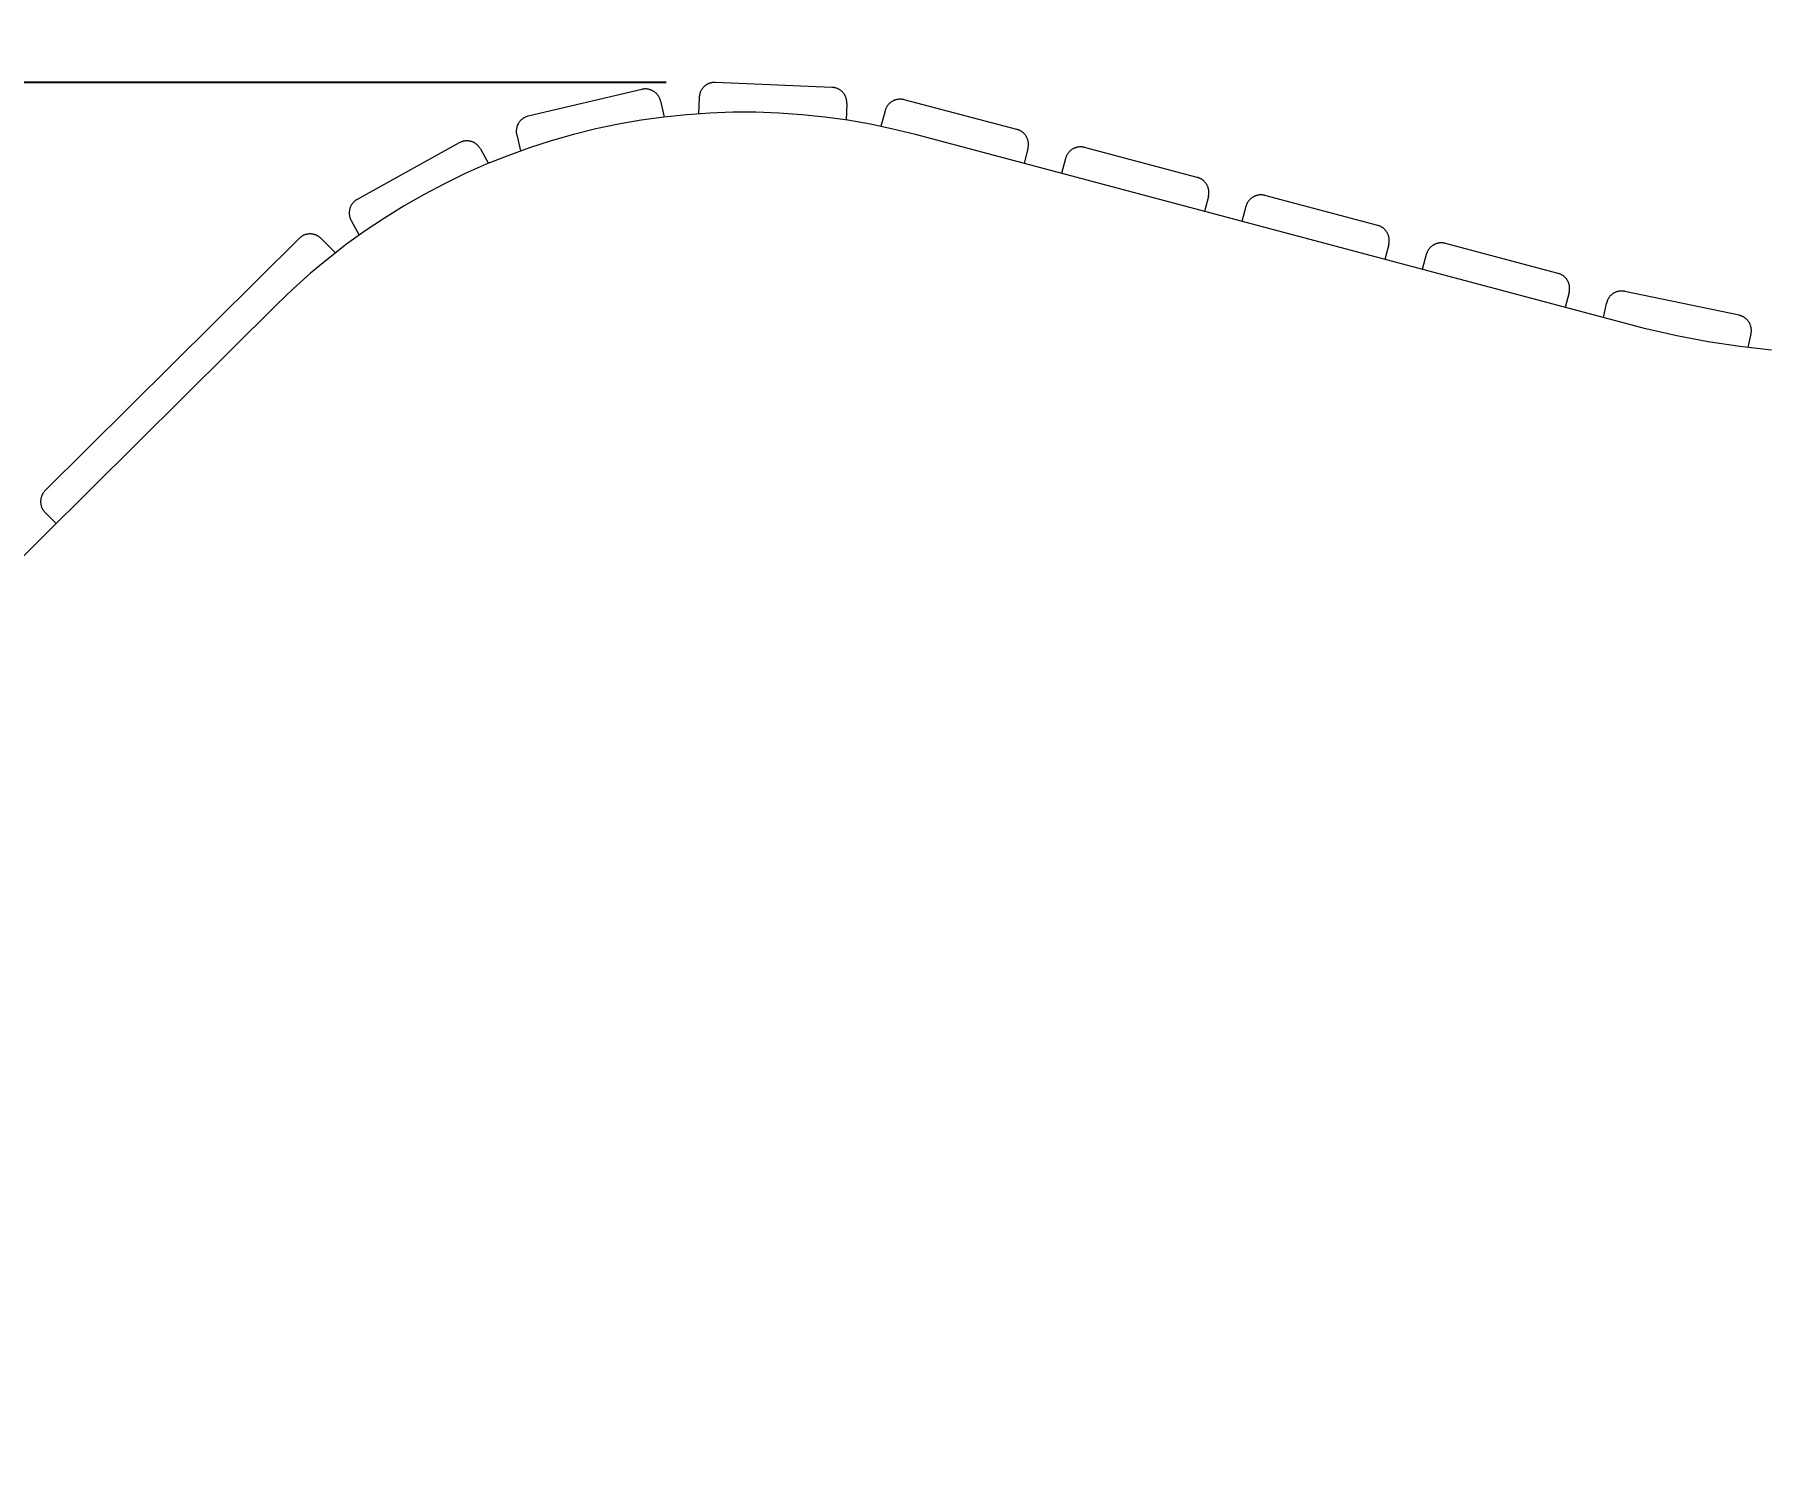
# Model space of a CAD drawing. Header units: inches. Extents: x 3 to 193, y 3 to 134.
# Drawn here: x 76.49 to 93.97, y 92.68 to 107.12 of the extents above; entities that cross this region are included whole.
import ezdxf

# ---------------------------------------------------------------- set-up
doc = ezdxf.new("R2010")
doc.units = ezdxf.units.IN
doc.header["$PDSIZE"] = -1
doc.layers.add('ZANO_R', color=7, linetype='Continuous', lineweight=0)
doc.layers.add('ZANO_W', color=1, linetype='Continuous', lineweight=0)
doc.styles.get("Standard").update_dxf_attribs({"font": 'ARIALUNI.TTF'})
doc.dimstyles.new('amerykanie', dxfattribs={"dimtxt": 50, "dimasz": 50, "dimexe": 0.5, "dimexo": 0.5, "dimgap": 1, "dimtad": 1, "dimdec": 0, "dimzin": 0, "dimlunit": 5, "dimtxsty": 'Standard', "dimcen": 0.09, "dimclrd": 1, "dimclre": 1, "dimclrt": 1, "dimazin": 0, "dimtfac": 1, "dimtdec": 0, "dimtmove": 0, "dimatfit": 3, "dimfxl": 1, "dimtzin": 0, "dimarcsym": 1})

# ---------------------------------------------------------------- blocks, each defined once
blk = doc.blocks.new('*D365')
at = {"layer": 'Defpoints', "color": 0}
for p in [(83.384, 106.634), (65.554, 88.319), (83.384, 88.319)]:
    blk.add_point(p, dxfattribs=at)
at = {"layer": 'ZANO_R', "color": 1, "lineweight": -2}
for p, q in [((82.884, 106.634), (65.054, 106.634)), ((65.554, 105.634), (65.554, 89.319)), ((82.884, 88.319), (65.054, 88.319))]:
    blk.add_line(p, q, dxfattribs=at)
at = {"layer": 'ZANO_R', "color": 1}
for points in [[(65.721, 105.634), (65.387, 105.634), (65.554, 106.634)], [(65.387, 89.319), (65.721, 89.319), (65.554, 88.319)]]:
    blk.add_solid(points, dxfattribs=at)
at = {"layer": 'ZANO_R', "color": 1, "insert": (64.535, 97.476), "char_height": 1, "attachment_point": 5, "rotation": 90}
blk.add_mtext('18 5/16', dxfattribs=at)
blk = doc.blocks.new('*D375')
at = {"layer": 'Defpoints', "color": 0}
for p in [(127.296, 128.1), (115.952, 94.518), (96.273, 88.645), (60.315, 88.319), (113.926, 88.319)]:
    blk.add_point(p, dxfattribs=at)
at = {"layer": 'ZANO_W', "color": 1, "lineweight": -2}
blk.add_line((114.426, 88.319), (117.393, 88.319), dxfattribs=at)
blk.add_arc((96.016, 88.319), 20.877, 2.7447, 49.078, dxfattribs=at)
at = {"layer": 'ZANO_W', "color": 1}
for points in [[(109.797, 104.222), (109.585, 103.965), (108.92, 104.73)], [(116.703, 89.314), (117.036, 89.322), (116.893, 88.319)]]:
    blk.add_solid(points, dxfattribs=at)
at = {"layer": 'ZANO_W', "color": 1, "insert": (115.707, 97.885), "char_height": 1, "attachment_point": 5, "rotation": 295.9114}
blk.add_mtext("51%%d49'", dxfattribs=at)

msp = doc.modelspace()

# ---------------------------------------------------------------- linework, layer by layer
at = {"layer": 'ZANO_R'}
for p, q in [((83.31549, 106.62199), (83.31057, 106.6198)), ((83.32047, 106.62401), (83.31549, 106.62199)), ((83.32552, 106.62585), (83.32047, 106.62401)), ((83.33063, 106.62752), (83.32552, 106.62585)), ((83.33579, 106.62902), (83.33063, 106.62752)), ((83.341, 106.63034), (83.33579, 106.62902)), ((83.34626, 106.63148), (83.341, 106.63034)), ((83.35155, 106.63244), (83.34626, 106.63148)), ((83.35687, 106.63322), (83.35155, 106.63244)), ((83.36221, 106.63381), (83.35687, 106.63322)), ((83.36757, 106.63423), (83.36221, 106.63381)), ((83.37294, 106.63446), (83.36757, 106.63423)), ((83.37832, 106.6345), (83.37294, 106.63446)), ((83.38369, 106.63437), (83.37832, 106.6345)), ((84.56342, 106.58429), (83.38369, 106.63437)), ((82.6385, 106.56369), (81.48923, 106.29264)), ((82.64375, 106.56484), (82.6385, 106.56369)), ((82.64904, 106.5658), (82.64375, 106.56484)), ((82.65436, 106.56658), (82.64904, 106.5658)), ((82.6597, 106.56718), (82.65436, 106.56658)), ((82.66506, 106.5676), (82.6597, 106.56718)), ((82.67043, 106.56784), (82.66506, 106.5676)), ((82.67581, 106.56789), (82.67043, 106.56784)), ((82.68118, 106.56776), (82.67581, 106.56789)), ((82.68655, 106.56744), (82.68118, 106.56776)), ((82.6919, 106.56695), (82.68655, 106.56744)), ((82.69723, 106.56627), (82.6919, 106.56695)), ((82.70254, 106.5654), (82.69723, 106.56627)), ((82.70781, 106.56436), (82.70254, 106.5654)), ((82.71305, 106.56314), (82.70781, 106.56436)), ((82.71824, 106.56174), (82.71305, 106.56314)), ((82.72338, 106.56016), (82.71824, 106.56174)), ((82.72846, 106.55841), (82.72338, 106.56016)), ((82.73348, 106.55649), (82.72846, 106.55841)), ((82.73843, 106.55439), (82.73348, 106.55649)), ((82.74331, 106.55213), (82.73843, 106.55439)), ((82.74811, 106.5497), (82.74331, 106.55213)), ((82.75282, 106.54711), (82.74811, 106.5497)), ((82.75744, 106.54436), (82.75282, 106.54711)), ((82.76196, 106.54146), (82.75744, 106.54436)), ((82.76638, 106.5384), (82.76196, 106.54146)), ((82.7707, 106.53519), (82.76638, 106.5384)), ((82.7749, 106.53184), (82.7707, 106.53519)), ((82.77899, 106.52835), (82.7749, 106.53184)), ((82.78295, 106.52472), (82.77899, 106.52835)), ((82.78679, 106.52095), (82.78295, 106.52472)), ((82.79049, 106.51706), (82.78679, 106.52095)), ((82.79407, 106.51304), (82.79049, 106.51706)), ((82.7975, 106.5089), (82.79407, 106.51304)), ((82.80079, 106.50465), (82.7975, 106.5089)), ((82.80393, 106.50029), (82.80079, 106.50465)), ((82.80692, 106.49582), (82.80393, 106.50029)), ((82.80976, 106.49126), (82.80692, 106.49582)), ((82.81244, 106.4866), (82.80976, 106.49126)), ((82.81496, 106.48185), (82.81244, 106.4866)), ((82.81732, 106.47702), (82.81496, 106.48185)), ((82.8195, 106.47211), (82.81732, 106.47702)), ((82.82153, 106.46712), (82.8195, 106.47211)), ((82.82337, 106.46208), (82.82153, 106.46712)), ((82.82505, 106.45697), (82.82337, 106.46208)), ((82.82655, 106.45181), (82.82505, 106.45697)), ((82.82787, 106.4466), (82.82655, 106.45181)), ((82.82787, 106.4466), (82.86635, 106.28345)), ((83.21971, 106.48375), (83.21261, 106.31629)), ((83.22003, 106.48911), (83.21971, 106.48375)), ((83.22054, 106.49447), (83.22003, 106.48911)), ((83.22122, 106.4998), (83.22054, 106.49447)), ((83.22209, 106.5051), (83.22122, 106.4998)), ((83.22314, 106.51038), (83.22209, 106.5051)), ((83.22436, 106.51561), (83.22314, 106.51038)), ((83.22577, 106.5208), (83.22436, 106.51561)), ((83.22735, 106.52594), (83.22577, 106.5208)), ((83.2291, 106.53102), (83.22735, 106.52594)), ((83.23103, 106.53604), (83.2291, 106.53102)), ((83.23313, 106.54099), (83.23103, 106.53604)), ((83.2354, 106.54586), (83.23313, 106.54099)), ((83.23783, 106.55066), (83.2354, 106.54586)), ((83.24042, 106.55537), (83.23783, 106.55066)), ((83.24317, 106.55998), (83.24042, 106.55537)), ((83.24608, 106.5645), (83.24317, 106.55998)), ((83.24915, 106.56892), (83.24608, 106.5645)), ((83.25236, 106.57324), (83.24915, 106.56892)), ((83.25571, 106.57744), (83.25236, 106.57324)), ((83.25921, 106.58152), (83.25571, 106.57744)), ((83.26284, 106.58548), (83.25921, 106.58152)), ((83.26661, 106.58931), (83.26284, 106.58548)), ((83.27051, 106.59302), (83.26661, 106.58931)), ((83.27453, 106.59659), (83.27051, 106.59302)), ((83.27867, 106.60002), (83.27453, 106.59659)), ((83.28292, 106.6033), (83.27867, 106.60002)), ((83.28729, 106.60644), (83.28292, 106.6033)), ((83.29176, 106.60943), (83.28729, 106.60644)), ((83.29633, 106.61226), (83.29176, 106.60943)), ((83.30099, 106.61494), (83.29633, 106.61226)), ((83.30574, 106.61745), (83.30099, 106.61494)), ((83.31057, 106.6198), (83.30574, 106.61745)), ((84.56879, 106.58397), (84.56342, 106.58429)), ((84.57414, 106.58347), (84.56879, 106.58397)), ((84.57947, 106.58278), (84.57414, 106.58347)), ((84.58478, 106.58191), (84.57947, 106.58278)), ((84.59005, 106.58087), (84.58478, 106.58191)), ((84.59529, 106.57964), (84.59005, 106.58087)), ((84.60048, 106.57824), (84.59529, 106.57964)), ((84.60561, 106.57665), (84.60048, 106.57824)), ((84.6107, 106.5749), (84.60561, 106.57665)), ((84.61571, 106.57297), (84.6107, 106.5749)), ((84.62066, 106.57087), (84.61571, 106.57297)), ((84.62554, 106.56861), (84.62066, 106.57087)), ((84.63033, 106.56617), (84.62554, 106.56861)), ((84.63504, 106.56358), (84.63033, 106.56617)), ((84.63966, 106.56083), (84.63504, 106.56358)), ((84.64418, 106.55792), (84.63966, 106.56083)), ((84.6486, 106.55486), (84.64418, 106.55792)), ((84.65291, 106.55165), (84.6486, 106.55486)), ((84.65711, 106.54829), (84.65291, 106.55165)), ((84.66119, 106.54479), (84.65711, 106.54829)), ((84.66516, 106.54116), (84.66119, 106.54479)), ((84.66899, 106.53739), (84.66516, 106.54116)), ((84.67269, 106.5335), (84.66899, 106.53739)), ((84.67626, 106.52947), (84.67269, 106.5335)), ((84.67969, 106.52533), (84.67626, 106.52947)), ((84.68298, 106.52108), (84.67969, 106.52533)), ((84.68612, 106.51672), (84.68298, 106.52108)), ((84.6891, 106.51225), (84.68612, 106.51672)), ((84.69194, 106.50768), (84.6891, 106.51225)), ((84.69461, 106.50301), (84.69194, 106.50768)), ((84.69713, 106.49826), (84.69461, 106.50301)), ((84.69948, 106.49343), (84.69713, 106.49826)), ((84.70167, 106.48852), (84.69948, 106.49343)), ((84.70368, 106.48353), (84.70167, 106.48852)), ((84.70553, 106.47848), (84.70368, 106.48353)), ((84.7072, 106.47337), (84.70553, 106.47848)), ((84.70869, 106.46821), (84.7072, 106.47337)), ((84.71001, 106.463), (84.70869, 106.46821)), ((84.71115, 106.45775), (84.71001, 106.463)), ((84.71211, 106.45246), (84.71115, 106.45775)), ((84.71289, 106.44714), (84.71211, 106.45246)), ((84.71349, 106.44179), (84.71289, 106.44714)), ((85.18298, 106.44737), (85.17821, 106.4449)), ((85.18784, 106.44967), (85.18298, 106.44737)), ((85.19277, 106.45181), (85.18784, 106.44967)), ((85.19777, 106.45378), (85.19277, 106.45181)), ((85.20284, 106.45557), (85.19777, 106.45378)), ((85.20797, 106.45719), (85.20284, 106.45557)), ((85.21314, 106.45864), (85.20797, 106.45719)), ((85.21837, 106.45991), (85.21314, 106.45864)), ((85.22363, 106.461), (85.21837, 106.45991)), ((85.22893, 106.46191), (85.22363, 106.461)), ((85.23426, 106.46263), (85.22893, 106.46191)), ((85.23961, 106.46318), (85.23426, 106.46263)), ((85.24497, 106.46354), (85.23961, 106.46318)), ((85.25034, 106.46372), (85.24497, 106.46354)), ((85.25572, 106.46371), (85.25034, 106.46372)), ((85.26109, 106.46353), (85.25572, 106.46371)), ((85.26645, 106.46315), (85.26109, 106.46353)), ((85.2718, 106.4626), (85.26645, 106.46315)), ((85.27713, 106.46186), (85.2718, 106.4626)), ((85.28242, 106.46095), (85.27713, 106.46186)), ((85.28769, 106.45985), (85.28242, 106.46095)), ((85.29291, 106.45857), (85.28769, 106.45985)), ((86.43493, 106.15846), (85.29291, 106.45857)), ((81.44, 106.27169), (81.43554, 106.2687)), ((81.44457, 106.27453), (81.44, 106.27169)), ((81.44923, 106.27721), (81.44457, 106.27453)), ((81.45398, 106.27973), (81.44923, 106.27721)), ((81.45881, 106.28209), (81.45398, 106.27973)), ((81.46372, 106.28427), (81.45881, 106.28209)), ((81.4687, 106.2863), (81.46372, 106.28427)), ((81.47375, 106.28814), (81.4687, 106.2863)), ((81.47886, 106.28982), (81.47375, 106.28814)), ((81.48402, 106.29132), (81.47886, 106.28982)), ((81.48923, 106.29264), (81.48402, 106.29132)), ((82.86268, 106.28339), (82.63161, 106.25117)), ((83.09473, 106.30757), (82.86268, 106.28339)), ((83.32748, 106.32368), (83.09473, 106.30757)), ((83.56065, 106.33172), (83.32748, 106.32368)), ((83.79395, 106.33166), (83.56065, 106.33172)), ((84.02711, 106.32351), (83.79395, 106.33166)), ((84.25985, 106.30728), (84.02711, 106.32351)), ((84.49189, 106.28298), (84.25985, 106.30728)), ((84.72294, 106.25066), (84.49189, 106.28298)), ((84.71404, 106.42031), (84.70694, 106.25285)), ((84.7139, 106.43643), (84.71349, 106.44179)), ((84.71413, 106.43106), (84.7139, 106.43643)), ((84.71404, 106.42031), (84.71418, 106.42569)), ((84.71418, 106.42569), (84.71413, 106.43106)), ((85.10062, 106.34631), (85.0592, 106.18868)), ((85.10208, 106.35149), (85.10062, 106.34631)), ((85.10371, 106.35661), (85.10208, 106.35149)), ((85.10551, 106.36168), (85.10371, 106.35661)), ((85.10749, 106.36668), (85.10551, 106.36168)), ((85.10964, 106.3716), (85.10749, 106.36668)), ((85.11195, 106.37646), (85.10964, 106.3716)), ((85.11443, 106.38123), (85.11195, 106.37646)), ((85.11707, 106.38591), (85.11443, 106.38123)), ((85.11986, 106.3905), (85.11707, 106.38591)), ((85.12282, 106.395), (85.11986, 106.3905)), ((85.12592, 106.39939), (85.12282, 106.395)), ((85.12917, 106.40367), (85.12592, 106.39939)), ((85.13257, 106.40783), (85.12917, 106.40367)), ((85.1361, 106.41188), (85.13257, 106.40783)), ((85.13978, 106.41581), (85.1361, 106.41188)), ((85.14358, 106.41961), (85.13978, 106.41581)), ((85.14751, 106.42327), (85.14358, 106.41961)), ((85.15157, 106.4268), (85.14751, 106.42327)), ((85.15574, 106.43019), (85.15157, 106.4268)), ((85.16003, 106.43344), (85.15574, 106.43019)), ((85.16442, 106.43653), (85.16003, 106.43344)), ((85.16892, 106.43948), (85.16442, 106.43653)), ((85.17352, 106.44227), (85.16892, 106.43948)), ((85.17821, 106.4449), (85.17352, 106.44227)), ((81.36807, 106.14595), (81.36794, 106.14058)), ((81.36794, 106.14058), (81.36799, 106.1352)), ((81.36799, 106.1352), (81.36822, 106.12983)), ((81.36838, 106.15132), (81.36807, 106.14595)), ((81.36822, 106.12983), (81.36864, 106.12447)), ((81.36888, 106.15667), (81.36838, 106.15132)), ((81.36864, 106.12447), (81.36924, 106.11913)), ((81.36956, 106.162), (81.36888, 106.15667)), ((81.36924, 106.11913), (81.37003, 106.11381)), ((81.37042, 106.16731), (81.36956, 106.162)), ((81.37003, 106.11381), (81.37099, 106.10852)), ((81.37147, 106.17258), (81.37042, 106.16731)), ((81.37099, 106.10852), (81.37214, 106.10327)), ((81.37269, 106.17782), (81.37147, 106.17258)), ((81.37214, 106.10327), (81.41061, 105.94013)), ((81.37409, 106.18301), (81.37269, 106.17782)), ((81.37567, 106.18815), (81.37409, 106.18301)), ((81.37742, 106.19323), (81.37567, 106.18815)), ((81.37934, 106.19825), (81.37742, 106.19323)), ((81.38144, 106.2032), (81.37934, 106.19825)), ((81.3837, 106.20808), (81.38144, 106.2032)), ((81.38613, 106.21288), (81.3837, 106.20808)), ((81.38871, 106.21759), (81.38613, 106.21288)), ((81.39146, 106.22221), (81.38871, 106.21759)), ((81.39437, 106.22673), (81.39146, 106.22221)), ((81.39743, 106.23115), (81.39437, 106.22673)), ((81.40063, 106.23547), (81.39743, 106.23115)), ((81.40398, 106.23967), (81.40063, 106.23547)), ((81.40748, 106.24376), (81.40398, 106.23967)), ((81.41111, 106.24772), (81.40748, 106.24376)), ((81.41487, 106.25156), (81.41111, 106.24772)), ((81.41877, 106.25526), (81.41487, 106.25156)), ((81.42279, 106.25884), (81.41877, 106.25526)), ((81.42692, 106.26227), (81.42279, 106.25884)), ((81.43117, 106.26556), (81.42692, 106.26227)), ((81.43554, 106.2687), (81.43117, 106.26556)), ((81.94705, 106.10677), (81.72265, 106.0429)), ((82.17352, 106.16281), (81.94705, 106.10677)), ((82.4018, 106.21097), (82.17352, 106.16281)), ((82.63161, 106.25117), (82.4018, 106.21097)), ((84.95274, 106.21033), (84.72294, 106.25066)), ((85.18099, 106.16207), (84.95274, 106.21033)), ((85.40744, 106.10591), (85.18099, 106.16207)), ((92.80085, 104.13962), (85.40744, 106.10591)), ((86.44011, 106.15701), (86.43493, 106.15846)), ((86.44523, 106.15538), (86.44011, 106.15701)), ((86.45029, 106.15357), (86.44523, 106.15538)), ((86.45529, 106.1516), (86.45029, 106.15357)), ((86.46022, 106.14945), (86.45529, 106.1516)), ((86.46507, 106.14714), (86.46022, 106.14945)), ((86.46984, 106.14466), (86.46507, 106.14714)), ((86.47453, 106.14202), (86.46984, 106.14466)), ((86.47912, 106.13922), (86.47453, 106.14202)), ((86.48361, 106.13627), (86.47912, 106.13922)), ((86.488, 106.13317), (86.48361, 106.13627)), ((86.49228, 106.12992), (86.488, 106.13317)), ((86.49645, 106.12652), (86.49228, 106.12992)), ((86.5005, 106.12298), (86.49645, 106.12652)), ((86.50442, 106.11931), (86.5005, 106.12298)), ((86.50822, 106.11551), (86.50442, 106.11931)), ((86.51189, 106.11157), (86.50822, 106.11551)), ((86.51542, 106.10752), (86.51189, 106.11157)), ((86.51881, 106.10335), (86.51542, 106.10752)), ((86.52205, 106.09906), (86.51881, 106.10335)), ((86.52515, 106.09466), (86.52205, 106.09906)), ((80.79096, 106.0227), (79.75834, 105.45001)), ((80.79571, 106.02523), (80.79096, 106.0227)), ((80.80054, 106.02759), (80.79571, 106.02523)), ((80.80544, 106.02979), (80.80054, 106.02759)), ((80.81042, 106.03182), (80.80544, 106.02979)), ((80.81547, 106.03367), (80.81042, 106.03182)), ((80.82057, 106.03536), (80.81547, 106.03367)), ((80.82573, 106.03686), (80.82057, 106.03536)), ((80.83094, 106.0382), (80.82573, 106.03686)), ((80.83619, 106.03935), (80.83094, 106.0382)), ((80.84148, 106.04032), (80.83619, 106.03935)), ((80.8468, 106.04111), (80.84148, 106.04032)), ((80.85214, 106.04172), (80.8468, 106.04111)), ((80.8575, 106.04215), (80.85214, 106.04172)), ((80.86287, 106.04239), (80.8575, 106.04215)), ((80.86824, 106.04245), (80.86287, 106.04239)), ((80.87362, 106.04233), (80.86824, 106.04245)), ((80.87898, 106.04202), (80.87362, 106.04233)), ((80.88434, 106.04154), (80.87898, 106.04202)), ((80.88967, 106.04086), (80.88434, 106.04154)), ((80.89498, 106.04001), (80.88967, 106.04086)), ((80.90025, 106.03897), (80.89498, 106.04001)), ((80.90549, 106.03776), (80.90025, 106.03897)), ((80.91068, 106.03637), (80.90549, 106.03776)), ((80.91583, 106.0348), (80.91068, 106.03637)), ((80.92091, 106.03306), (80.91583, 106.0348)), ((80.92593, 106.03114), (80.92091, 106.03306)), ((80.93089, 106.02905), (80.92593, 106.03114)), ((80.93577, 106.0268), (80.93089, 106.02905)), ((80.94057, 106.02438), (80.93577, 106.0268)), ((80.94528, 106.0218), (80.94057, 106.02438)), ((80.94991, 106.01906), (80.94528, 106.0218)), ((80.95444, 106.01616), (80.94991, 106.01906)), ((80.95886, 106.01311), (80.95444, 106.01616)), ((80.96318, 106.00991), (80.95886, 106.01311)), ((80.96739, 106.00656), (80.96318, 106.00991)), ((80.97148, 106.00307), (80.96739, 106.00656)), ((80.97545, 105.99945), (80.97148, 106.00307)), ((80.9793, 105.99569), (80.97545, 105.99945)), ((80.98301, 105.9918), (80.9793, 105.99569)), ((80.98659, 105.98779), (80.98301, 105.9918)), ((80.99003, 105.98366), (80.98659, 105.98779)), ((80.99332, 105.97941), (80.99003, 105.98366)), ((80.99647, 105.97506), (80.99332, 105.97941)), ((80.99947, 105.97059), (80.99647, 105.97506)), ((81.00232, 105.96603), (80.99947, 105.97059)), ((81.005, 105.96138), (81.00232, 105.96603)), ((81.005, 105.96138), (81.08631, 105.81478)), ((81.50061, 105.97129), (81.28119, 105.89202)), ((81.72265, 106.0429), (81.50061, 105.97129)), ((86.54719, 105.96618), (86.50705, 105.81346)), ((86.52809, 106.09017), (86.52515, 106.09466)), ((86.53088, 106.08557), (86.52809, 106.09017)), ((86.53351, 106.08088), (86.53088, 106.08557)), ((86.53598, 106.07611), (86.53351, 106.08088)), ((86.53829, 106.07125), (86.53598, 106.07611)), ((86.54042, 106.06632), (86.53829, 106.07125)), ((86.54239, 106.06131), (86.54042, 106.06632)), ((86.54419, 106.05625), (86.54239, 106.06131)), ((86.54581, 106.05112), (86.54419, 106.05625)), ((86.54726, 106.04594), (86.54581, 106.05112)), ((86.54719, 105.96618), (86.54846, 105.9714)), ((86.54852, 106.04072), (86.54726, 106.04594)), ((86.54846, 105.9714), (86.54956, 105.97666)), ((86.54961, 106.03546), (86.54852, 106.04072)), ((86.54956, 105.97666), (86.55048, 105.98196)), ((86.55052, 106.03016), (86.54961, 106.03546)), ((86.55048, 105.98196), (86.55122, 105.98729)), ((86.55125, 106.02483), (86.55052, 106.03016)), ((86.55122, 105.98729), (86.55177, 105.99263)), ((86.55179, 106.01948), (86.55125, 106.02483)), ((86.55177, 105.99263), (86.55214, 105.998)), ((86.55216, 106.01412), (86.55179, 106.01948)), ((86.55214, 105.998), (86.55233, 106.00337)), ((86.55234, 106.00875), (86.55216, 106.01412)), ((86.55233, 106.00337), (86.55234, 106.00875)), ((86.95616, 105.92184), (86.9529, 105.91757)), ((86.95957, 105.926), (86.95616, 105.92184)), ((86.96312, 105.93004), (86.95957, 105.926)), ((86.9668, 105.93395), (86.96312, 105.93004)), ((86.97062, 105.93774), (86.9668, 105.93395)), ((86.97456, 105.94139), (86.97062, 105.93774)), ((86.97863, 105.94491), (86.97456, 105.94139)), ((86.98281, 105.94829), (86.97863, 105.94491)), ((86.98711, 105.95152), (86.98281, 105.94829)), ((86.99151, 105.9546), (86.98711, 105.95152)), ((86.99602, 105.95753), (86.99151, 105.9546)), ((87.00062, 105.96031), (86.99602, 105.95753)), ((87.00532, 105.96293), (87.00062, 105.96031)), ((87.0101, 105.96538), (87.00532, 105.96293)), ((87.01496, 105.96767), (87.0101, 105.96538)), ((87.0199, 105.96979), (87.01496, 105.96767)), ((87.02491, 105.97175), (87.0199, 105.96979)), ((87.02998, 105.97353), (87.02491, 105.97175)), ((87.03511, 105.97513), (87.02998, 105.97353)), ((87.0403, 105.97656), (87.03511, 105.97513)), ((87.04552, 105.97782), (87.0403, 105.97656)), ((87.05079, 105.97889), (87.04552, 105.97782)), ((87.05609, 105.97978), (87.05079, 105.97889)), ((87.06142, 105.9805), (87.05609, 105.97978)), ((87.06677, 105.98103), (87.06142, 105.9805)), ((87.07214, 105.98137), (87.06677, 105.98103)), ((87.07751, 105.98153), (87.07214, 105.98137)), ((87.08288, 105.98151), (87.07751, 105.98153)), ((87.08826, 105.98131), (87.08288, 105.98151)), ((87.09362, 105.98092), (87.08826, 105.98131)), ((87.09896, 105.98035), (87.09362, 105.98092)), ((87.10429, 105.9796), (87.09896, 105.98035)), ((87.10958, 105.97867), (87.10429, 105.9796)), ((87.11484, 105.97755), (87.10958, 105.97867)), ((87.12006, 105.97626), (87.11484, 105.97755)), ((88.26119, 105.67277), (87.12006, 105.97626)), ((81.06464, 105.80519), (80.85124, 105.7109)), ((81.28119, 105.89202), (81.06464, 105.80519)), ((86.92744, 105.86457), (86.88698, 105.71242)), ((86.92891, 105.86974), (86.92744, 105.86457)), ((86.93056, 105.87486), (86.92891, 105.86974)), ((86.93238, 105.87992), (86.93056, 105.87486)), ((86.93437, 105.88491), (86.93238, 105.87992)), ((86.93653, 105.88984), (86.93437, 105.88491)), ((86.93886, 105.89468), (86.93653, 105.88984)), ((86.94135, 105.89945), (86.93886, 105.89468)), ((86.944, 105.90412), (86.94135, 105.89945)), ((86.94681, 105.90871), (86.944, 105.90412)), ((86.94978, 105.91319), (86.94681, 105.90871)), ((86.9529, 105.91757), (86.94978, 105.91319)), ((80.64124, 105.60927), (80.43488, 105.50041)), ((80.85124, 105.7109), (80.64124, 105.60927)), ((88.26636, 105.6713), (88.26119, 105.67277)), ((88.27148, 105.66966), (88.26636, 105.6713)), ((88.27654, 105.66784), (88.27148, 105.66966)), ((88.28153, 105.66585), (88.27654, 105.66784)), ((88.28645, 105.66369), (88.28153, 105.66585)), ((88.2913, 105.66136), (88.28645, 105.66369)), ((88.29606, 105.65887), (88.2913, 105.66136)), ((88.30074, 105.65621), (88.29606, 105.65887)), ((88.30532, 105.6534), (88.30074, 105.65621)), ((88.3098, 105.65044), (88.30532, 105.6534)), ((88.31418, 105.64732), (88.3098, 105.65044)), ((88.31846, 105.64406), (88.31418, 105.64732)), ((88.32261, 105.64065), (88.31846, 105.64406)), ((88.32665, 105.6371), (88.32261, 105.64065)), ((88.33057, 105.63341), (88.32665, 105.6371)), ((88.33435, 105.6296), (88.33057, 105.63341)), ((88.33801, 105.62566), (88.33435, 105.6296)), ((88.34152, 105.62159), (88.33801, 105.62566)), ((88.3449, 105.61741), (88.34152, 105.62159)), ((88.34813, 105.61311), (88.3449, 105.61741)), ((88.35122, 105.60871), (88.34813, 105.61311)), ((88.35415, 105.6042), (88.35122, 105.60871)), ((88.35692, 105.5996), (88.35415, 105.6042)), ((88.35954, 105.5949), (88.35692, 105.5996)), ((88.362, 105.59012), (88.35954, 105.5949)), ((88.36429, 105.58525), (88.362, 105.59012)), ((88.36641, 105.58032), (88.36429, 105.58525)), ((88.36836, 105.57531), (88.36641, 105.58032)), ((88.37014, 105.57023), (88.36836, 105.57531)), ((79.70356, 105.39944), (79.70066, 105.39492)), ((79.70661, 105.40387), (79.70356, 105.39944)), ((79.70981, 105.40819), (79.70661, 105.40387)), ((79.71316, 105.4124), (79.70981, 105.40819)), ((79.71664, 105.41649), (79.71316, 105.4124)), ((79.72027, 105.42046), (79.71664, 105.41649)), ((79.72403, 105.4243), (79.72027, 105.42046)), ((79.72791, 105.42802), (79.72403, 105.4243)), ((79.73193, 105.4316), (79.72791, 105.42802)), ((79.73606, 105.43503), (79.73193, 105.4316)), ((79.7403, 105.43833), (79.73606, 105.43503)), ((79.74466, 105.44148), (79.7403, 105.43833)), ((79.74912, 105.44448), (79.74466, 105.44148)), ((79.75368, 105.44732), (79.74912, 105.44448)), ((79.75834, 105.45001), (79.75368, 105.44732)), ((80.43488, 105.50041), (80.23243, 105.38447)), ((88.37287, 105.48016), (88.33241, 105.32801)), ((88.37175, 105.5651), (88.37014, 105.57023)), ((88.37318, 105.55992), (88.37175, 105.5651)), ((88.37287, 105.48016), (88.37417, 105.48538)), ((88.37443, 105.55469), (88.37318, 105.55992)), ((88.37417, 105.48538), (88.37528, 105.49064)), ((88.37551, 105.54943), (88.37443, 105.55469)), ((88.37528, 105.49064), (88.37621, 105.49593)), ((88.3764, 105.54413), (88.37551, 105.54943)), ((88.37621, 105.49593), (88.37697, 105.50125)), ((88.37711, 105.5388), (88.3764, 105.54413)), ((88.37697, 105.50125), (88.37754, 105.5066)), ((88.37764, 105.53345), (88.37711, 105.5388)), ((88.37754, 105.5066), (88.37792, 105.51196)), ((88.37799, 105.52808), (88.37764, 105.53345)), ((88.37792, 105.51196), (88.37813, 105.51733)), ((88.37815, 105.52271), (88.37799, 105.52808)), ((88.37813, 105.51733), (88.37815, 105.52271)), ((88.76018, 105.39934), (88.75819, 105.39434)), ((88.76234, 105.40426), (88.76018, 105.39934)), ((88.76467, 105.40911), (88.76234, 105.40426)), ((88.76716, 105.41387), (88.76467, 105.40911)), ((88.76981, 105.41855), (88.76716, 105.41387)), ((88.77262, 105.42313), (88.76981, 105.41855)), ((88.77559, 105.42761), (88.77262, 105.42313)), ((88.7787, 105.43199), (88.77559, 105.42761)), ((88.78197, 105.43626), (88.7787, 105.43199)), ((88.78538, 105.44042), (88.78197, 105.43626)), ((88.78893, 105.44446), (88.78538, 105.44042)), ((88.79261, 105.44837), (88.78893, 105.44446)), ((88.79643, 105.45216), (88.79261, 105.44837)), ((88.80037, 105.45582), (88.79643, 105.45216)), ((88.80443, 105.45933), (88.80037, 105.45582)), ((88.80862, 105.46271), (88.80443, 105.45933)), ((88.81291, 105.46594), (88.80862, 105.46271)), ((88.81732, 105.46902), (88.81291, 105.46594)), ((88.82182, 105.47196), (88.81732, 105.46902)), ((88.82643, 105.47473), (88.82182, 105.47196)), ((88.83112, 105.47735), (88.82643, 105.47473)), ((88.83591, 105.4798), (88.83112, 105.47735)), ((88.84077, 105.48209), (88.83591, 105.4798)), ((88.84571, 105.48422), (88.84077, 105.48209)), ((88.85072, 105.48617), (88.84571, 105.48422)), ((88.85579, 105.48795), (88.85072, 105.48617)), ((88.86092, 105.48956), (88.85579, 105.48795)), ((88.8661, 105.49099), (88.86092, 105.48956)), ((88.87133, 105.49224), (88.8661, 105.49099)), ((88.8766, 105.49331), (88.87133, 105.49224)), ((88.8819, 105.49421), (88.8766, 105.49331)), ((88.88723, 105.49492), (88.8819, 105.49421)), ((88.89258, 105.49545), (88.88723, 105.49492)), ((88.89794, 105.49579), (88.89258, 105.49545)), ((88.90332, 105.49596), (88.89794, 105.49579)), ((88.90869, 105.49594), (88.90332, 105.49596)), ((88.91406, 105.49573), (88.90869, 105.49594)), ((88.91943, 105.49535), (88.91406, 105.49573)), ((88.92477, 105.49478), (88.91943, 105.49535)), ((88.93009, 105.49402), (88.92477, 105.49478)), ((88.93539, 105.49309), (88.93009, 105.49402)), ((88.94065, 105.49198), (88.93539, 105.49309)), ((88.94587, 105.49068), (88.94065, 105.49198)), ((90.087, 105.1872), (88.94587, 105.49068)), ((79.67739, 105.31862), (79.67726, 105.31325)), ((79.67726, 105.31325), (79.67732, 105.30787)), ((79.67732, 105.30787), (79.67757, 105.3025)), ((79.67769, 105.32399), (79.67739, 105.31862)), ((79.67757, 105.3025), (79.67799, 105.29714)), ((79.67818, 105.32934), (79.67769, 105.32399)), ((79.67799, 105.29714), (79.6786, 105.2918)), ((79.67885, 105.33468), (79.67818, 105.32934)), ((79.6786, 105.2918), (79.6794, 105.28648)), ((79.67971, 105.33999), (79.67885, 105.33468)), ((79.6794, 105.28648), (79.68037, 105.2812)), ((79.68074, 105.34526), (79.67971, 105.33999)), ((79.68037, 105.2812), (79.68152, 105.27595)), ((79.68196, 105.3505), (79.68074, 105.34526)), ((79.68152, 105.27595), (79.68285, 105.27074)), ((79.68335, 105.35569), (79.68196, 105.3505)), ((79.68285, 105.27074), (79.68436, 105.26558)), ((79.68492, 105.36083), (79.68335, 105.35569)), ((79.68436, 105.26558), (79.68604, 105.26047)), ((79.68666, 105.36592), (79.68492, 105.36083)), ((79.68604, 105.26047), (79.6879, 105.25543)), ((79.68858, 105.37094), (79.68666, 105.36592)), ((79.6879, 105.25543), (79.68993, 105.25045)), ((79.69066, 105.3759), (79.68858, 105.37094)), ((79.68993, 105.25045), (79.69213, 105.24554)), ((79.69292, 105.38078), (79.69066, 105.3759)), ((79.69213, 105.24554), (79.69449, 105.24071)), ((79.69534, 105.38558), (79.69292, 105.38078)), ((79.69449, 105.24071), (79.69702, 105.23597)), ((79.69792, 105.39029), (79.69534, 105.38558)), ((79.69702, 105.23597), (79.77832, 105.08937)), ((79.70066, 105.39492), (79.69792, 105.39029)), ((80.03412, 105.26157), (79.84019, 105.13186)), ((80.23243, 105.38447), (80.03412, 105.26157)), ((88.75325, 105.379), (88.71279, 105.22685)), ((88.75472, 105.38417), (88.75325, 105.379)), ((88.75637, 105.38929), (88.75472, 105.38417)), ((88.75819, 105.39434), (88.75637, 105.38929)), ((79.17031, 105.05504), (76.60024, 102.50412)), ((79.17419, 105.05876), (79.17031, 105.05504)), ((79.1782, 105.06235), (79.17419, 105.05876)), ((79.18232, 105.06579), (79.1782, 105.06235)), ((79.18656, 105.0691), (79.18232, 105.06579)), ((79.19091, 105.07226), (79.18656, 105.0691)), ((79.19537, 105.07527), (79.19091, 105.07226)), ((79.19992, 105.07812), (79.19537, 105.07527)), ((79.20458, 105.08082), (79.19992, 105.07812)), ((79.20932, 105.08335), (79.20458, 105.08082)), ((79.21414, 105.08573), (79.20932, 105.08335)), ((79.21904, 105.08793), (79.21414, 105.08573)), ((79.22401, 105.08997), (79.21904, 105.08793)), ((79.22906, 105.09184), (79.22401, 105.08997)), ((79.23416, 105.09354), (79.22906, 105.09184)), ((79.23931, 105.09505), (79.23416, 105.09354)), ((79.24452, 105.0964), (79.23931, 105.09505)), ((79.24977, 105.09756), (79.24452, 105.0964)), ((79.25505, 105.09854), (79.24977, 105.09756)), ((79.26037, 105.09935), (79.25505, 105.09854)), ((79.26571, 105.09997), (79.26037, 105.09935)), ((79.27107, 105.10041), (79.26571, 105.09997)), ((79.27644, 105.10066), (79.27107, 105.10041)), ((79.28181, 105.10073), (79.27644, 105.10066)), ((79.28719, 105.10062), (79.28181, 105.10073)), ((79.29256, 105.10033), (79.28719, 105.10062)), ((79.29791, 105.09985), (79.29256, 105.10033)), ((79.30325, 105.09919), (79.29791, 105.09985)), ((79.30855, 105.09834), (79.30325, 105.09919)), ((79.31383, 105.09732), (79.30855, 105.09834)), ((79.31907, 105.09612), (79.31383, 105.09732)), ((79.32427, 105.09474), (79.31907, 105.09612)), ((79.32941, 105.09318), (79.32427, 105.09474)), ((79.3345, 105.09145), (79.32941, 105.09318)), ((79.33953, 105.08954), (79.3345, 105.09145)), ((79.34449, 105.08746), (79.33953, 105.08954)), ((79.34937, 105.08522), (79.34449, 105.08746)), ((79.35418, 105.08281), (79.34937, 105.08522)), ((79.3589, 105.08024), (79.35418, 105.08281)), ((79.36353, 105.07751), (79.3589, 105.08024)), ((79.36806, 105.07462), (79.36353, 105.07751)), ((79.3725, 105.07158), (79.36806, 105.07462)), ((79.37682, 105.06839), (79.3725, 105.07158)), ((79.38104, 105.06505), (79.37682, 105.06839)), ((79.38514, 105.06157), (79.38104, 105.06505)), ((79.38911, 105.05796), (79.38514, 105.06157)), ((79.39297, 105.0542), (79.38911, 105.05796)), ((79.53681, 104.90928), (79.39297, 105.0542)), ((79.84019, 105.13186), (79.65088, 104.99551)), ((90.09217, 105.18573), (90.087, 105.1872)), ((90.09728, 105.18408), (90.09217, 105.18573)), ((90.10234, 105.18226), (90.09728, 105.18408)), ((90.10734, 105.18027), (90.10234, 105.18226)), ((90.11226, 105.17811), (90.10734, 105.18027)), ((90.1171, 105.17578), (90.11226, 105.17811)), ((90.12187, 105.17329), (90.1171, 105.17578)), ((90.12654, 105.17064), (90.12187, 105.17329)), ((90.13113, 105.16783), (90.12654, 105.17064)), ((90.13561, 105.16486), (90.13113, 105.16783)), ((90.13999, 105.16174), (90.13561, 105.16486)), ((90.14426, 105.15848), (90.13999, 105.16174)), ((90.14842, 105.15507), (90.14426, 105.15848)), ((90.15246, 105.15152), (90.14842, 105.15507)), ((90.15637, 105.14784), (90.15246, 105.15152)), ((90.16016, 105.14402), (90.15637, 105.14784)), ((90.16381, 105.14008), (90.16016, 105.14402)), ((90.16733, 105.13601), (90.16381, 105.14008)), ((90.17071, 105.13183), (90.16733, 105.13601)), ((90.17394, 105.12753), (90.17071, 105.13183)), ((90.17702, 105.12313), (90.17394, 105.12753)), ((90.17995, 105.11862), (90.17702, 105.12313)), ((90.18273, 105.11402), (90.17995, 105.11862)), ((90.18535, 105.10932), (90.18273, 105.11402)), ((90.1878, 105.10454), (90.18535, 105.10932)), ((90.19009, 105.09968), (90.1878, 105.10454)), ((90.19222, 105.09474), (90.19009, 105.09968)), ((90.19417, 105.08973), (90.19222, 105.09474)), ((90.19595, 105.08466), (90.19417, 105.08973)), ((90.19756, 105.07953), (90.19595, 105.08466)), ((90.19899, 105.07435), (90.19756, 105.07953)), ((90.20024, 105.06912), (90.19899, 105.07435)), ((90.20131, 105.06385), (90.20024, 105.06912)), ((90.20221, 105.05855), (90.20131, 105.06385)), ((90.20292, 105.05322), (90.20221, 105.05855)), ((90.20345, 105.04787), (90.20292, 105.05322)), ((90.20379, 105.04251), (90.20345, 105.04787)), ((79.65088, 104.99551), (79.46641, 104.85267)), ((90.19868, 104.99458), (90.15822, 104.84243)), ((90.19868, 104.99458), (90.19997, 104.9998)), ((90.19997, 104.9998), (90.20109, 105.00506)), ((90.20109, 105.00506), (90.20202, 105.01035)), ((90.20202, 105.01035), (90.20277, 105.01568)), ((90.20277, 105.01568), (90.20334, 105.02102)), ((90.20334, 105.02102), (90.20373, 105.02638)), ((90.20373, 105.02638), (90.20394, 105.03176)), ((90.20396, 105.03713), (90.20379, 105.04251)), ((90.20394, 105.03176), (90.20396, 105.03713)), ((90.57906, 104.89342), (90.53859, 104.74127)), ((90.58053, 104.89859), (90.57906, 104.89342)), ((90.58217, 104.90371), (90.58053, 104.89859)), ((90.58399, 104.90877), (90.58217, 104.90371)), ((90.58598, 104.91376), (90.58399, 104.90877)), ((90.58815, 104.91868), (90.58598, 104.91376)), ((90.59047, 104.92353), (90.58815, 104.91868)), ((90.59296, 104.92829), (90.59047, 104.92353)), ((90.59562, 104.93297), (90.59296, 104.92829)), ((90.59843, 104.93755), (90.59562, 104.93297)), ((90.60139, 104.94204), (90.59843, 104.93755)), ((90.60451, 104.94642), (90.60139, 104.94204)), ((90.60778, 104.95069), (90.60451, 104.94642)), ((90.61118, 104.95484), (90.60778, 104.95069)), ((90.61473, 104.95888), (90.61118, 104.95484)), ((90.61842, 104.9628), (90.61473, 104.95888)), ((90.62223, 104.96658), (90.61842, 104.9628)), ((90.62618, 104.97024), (90.62223, 104.96658)), ((90.63024, 104.97376), (90.62618, 104.97024)), ((90.63442, 104.97713), (90.63024, 104.97376)), ((90.63872, 104.98036), (90.63442, 104.97713)), ((90.64312, 104.98345), (90.63872, 104.98036)), ((90.64763, 104.98638), (90.64312, 104.98345)), ((90.65223, 104.98915), (90.64763, 104.98638)), ((90.65693, 104.99177), (90.65223, 104.98915)), ((90.66171, 104.99423), (90.65693, 104.99177)), ((90.66658, 104.99652), (90.66171, 104.99423)), ((90.67152, 104.99864), (90.66658, 104.99652)), ((90.67652, 105.00059), (90.67152, 104.99864)), ((90.6816, 105.00237), (90.67652, 105.00059)), ((90.68673, 105.00398), (90.6816, 105.00237)), ((90.69191, 105.00541), (90.68673, 105.00398)), ((90.69714, 105.00666), (90.69191, 105.00541)), ((90.7024, 105.00774), (90.69714, 105.00666)), ((90.70771, 105.00863), (90.7024, 105.00774)), ((90.71303, 105.00934), (90.70771, 105.00863)), ((90.71838, 105.00987), (90.71303, 105.00934)), ((90.72375, 105.01022), (90.71838, 105.00987)), ((90.72912, 105.01038), (90.72375, 105.01022)), ((90.7345, 105.01036), (90.72912, 105.01038)), ((90.73987, 105.01016), (90.7345, 105.01036)), ((90.74523, 105.00977), (90.73987, 105.01016)), ((90.75058, 105.0092), (90.74523, 105.00977)), ((90.7559, 105.00845), (90.75058, 105.0092)), ((90.7612, 105.00751), (90.7559, 105.00845)), ((90.76645, 105.0064), (90.7612, 105.00751)), ((90.77167, 105.00511), (90.76645, 105.0064)), ((91.9128, 104.70162), (90.77167, 105.00511)), ((79.28701, 104.70352), (79.11289, 104.54824)), ((79.46641, 104.85267), (79.28701, 104.70352)), ((91.91797, 104.70015), (91.9128, 104.70162)), ((91.92309, 104.6985), (91.91797, 104.70015)), ((91.92815, 104.69668), (91.92309, 104.6985)), ((79.11289, 104.54824), (78.94426, 104.38701)), ((91.93314, 104.69469), (91.92815, 104.69668)), ((91.93807, 104.69253), (91.93314, 104.69469)), ((91.94291, 104.6902), (91.93807, 104.69253)), ((91.94768, 104.68771), (91.94291, 104.6902)), ((91.95235, 104.68506), (91.94768, 104.68771)), ((91.95693, 104.68225), (91.95235, 104.68506)), ((91.96142, 104.67928), (91.95693, 104.68225)), ((91.9658, 104.67617), (91.96142, 104.67928)), ((91.97007, 104.6729), (91.9658, 104.67617)), ((91.97423, 104.66949), (91.97007, 104.6729)), ((91.97826, 104.66595), (91.97423, 104.66949)), ((91.98218, 104.66226), (91.97826, 104.66595)), ((91.98597, 104.65845), (91.98218, 104.66226)), ((91.98962, 104.6545), (91.98597, 104.65845)), ((91.99314, 104.65044), (91.98962, 104.6545)), ((91.99651, 104.64625), (91.99314, 104.65044)), ((91.99975, 104.64196), (91.99651, 104.64625)), ((92.00283, 104.63755), (91.99975, 104.64196)), ((92.00576, 104.63305), (92.00283, 104.63755)), ((92.00854, 104.62844), (92.00576, 104.63305)), ((92.01115, 104.62375), (92.00854, 104.62844)), ((92.01361, 104.61896), (92.01115, 104.62375)), ((92.0159, 104.6141), (92.01361, 104.61896)), ((92.01802, 104.60916), (92.0159, 104.6141)), ((92.01997, 104.60415), (92.01802, 104.60916)), ((92.02176, 104.59908), (92.01997, 104.60415)), ((92.02336, 104.59395), (92.02176, 104.59908)), ((92.02479, 104.58877), (92.02336, 104.59395)), ((92.02605, 104.58354), (92.02479, 104.58877)), ((92.02712, 104.57827), (92.02605, 104.58354)), ((92.02689, 104.51948), (92.02783, 104.52478)), ((92.02801, 104.57297), (92.02712, 104.57827)), ((92.02783, 104.52478), (92.02858, 104.5301)), ((92.02872, 104.56764), (92.02801, 104.57297)), ((92.02858, 104.5301), (92.02915, 104.53545)), ((92.02925, 104.56229), (92.02872, 104.56764)), ((92.02915, 104.53545), (92.02954, 104.54081)), ((92.0296, 104.55693), (92.02925, 104.56229)), ((92.02954, 104.54081), (92.02974, 104.54618)), ((92.02976, 104.55156), (92.0296, 104.55693)), ((92.02974, 104.54618), (92.02976, 104.55156)), ((78.94426, 104.38701), (67.42386, 92.95249)), ((92.02449, 104.509), (91.98402, 104.35685)), ((92.02449, 104.509), (92.02578, 104.51422)), ((92.02578, 104.51422), (92.02689, 104.51948)), ((92.37184, 104.25371), (92.4021, 104.39796)), ((92.40329, 104.4032), (92.4021, 104.39796)), ((92.40466, 104.4084), (92.40329, 104.4032)), ((92.40621, 104.41355), (92.40466, 104.4084)), ((92.40793, 104.41864), (92.40621, 104.41355)), ((92.40983, 104.42367), (92.40793, 104.41864)), ((92.4119, 104.42863), (92.40983, 104.42367)), ((92.41413, 104.43352), (92.4119, 104.42863)), ((92.41653, 104.43833), (92.41413, 104.43352)), ((92.41909, 104.44306), (92.41653, 104.43833)), ((92.42182, 104.44769), (92.41909, 104.44306)), ((92.4247, 104.45223), (92.42182, 104.44769)), ((92.42773, 104.45667), (92.4247, 104.45223)), ((92.43091, 104.46101), (92.42773, 104.45667)), ((92.43424, 104.46523), (92.43091, 104.46101)), ((92.43771, 104.46933), (92.43424, 104.46523)), ((92.44132, 104.47332), (92.43771, 104.46933)), ((92.44507, 104.47717), (92.44132, 104.47332)), ((92.44894, 104.4809), (92.44507, 104.47717)), ((92.45294, 104.4845), (92.44894, 104.4809)), ((92.45705, 104.48795), (92.45294, 104.4845)), ((92.46129, 104.49127), (92.45705, 104.48795)), ((92.46563, 104.49443), (92.46129, 104.49127)), ((92.47008, 104.49745), (92.46563, 104.49443)), ((92.47463, 104.50031), (92.47008, 104.49745)), ((92.47928, 104.50302), (92.47463, 104.50031)), ((92.48401, 104.50556), (92.47928, 104.50302)), ((92.48883, 104.50795), (92.48401, 104.50556)), ((92.49373, 104.51016), (92.48883, 104.50795)), ((92.4987, 104.51221), (92.49373, 104.51016)), ((92.50374, 104.51409), (92.4987, 104.51221)), ((92.50884, 104.51579), (92.50374, 104.51409)), ((92.51399, 104.51732), (92.50884, 104.51579)), ((92.51919, 104.51867), (92.51399, 104.51732)), ((92.52444, 104.51985), (92.51919, 104.51867)), ((92.52972, 104.52084), (92.52444, 104.51985)), ((92.53504, 104.52165), (92.52972, 104.52084)), ((92.54038, 104.52228), (92.53504, 104.52165)), ((92.54573, 104.52273), (92.54038, 104.52228)), ((92.5511, 104.523), (92.54573, 104.52273)), ((92.55648, 104.52308), (92.5511, 104.523)), ((92.56185, 104.52298), (92.55648, 104.52308)), ((92.56722, 104.52269), (92.56185, 104.52298)), ((92.57258, 104.52222), (92.56722, 104.52269)), ((92.57791, 104.52157), (92.57258, 104.52222)), ((92.58322, 104.52074), (92.57791, 104.52157)), ((92.5885, 104.51973), (92.58322, 104.52074)), ((93.74415, 104.27733), (92.5885, 104.51973)), ((93.74939, 104.27614), (93.74415, 104.27733)), ((93.75459, 104.27477), (93.74939, 104.27614)), ((93.75974, 104.27322), (93.75459, 104.27477)), ((93.76483, 104.2715), (93.75974, 104.27322)), ((93.76986, 104.2696), (93.76483, 104.2715)), ((93.77483, 104.26754), (93.76986, 104.2696)), ((93.77972, 104.2653), (93.77483, 104.26754)), ((93.78453, 104.2629), (93.77972, 104.2653)), ((93.78925, 104.26034), (93.78453, 104.2629)), ((93.79389, 104.25761), (93.78925, 104.26034)), ((93.79843, 104.25473), (93.79389, 104.25761)), ((93.80286, 104.2517), (93.79843, 104.25473)), ((93.8072, 104.24852), (93.80286, 104.2517)), ((93.81142, 104.24519), (93.8072, 104.24852)), ((93.81552, 104.24172), (93.81142, 104.24519)), ((93.81951, 104.23811), (93.81552, 104.24172)), ((93.82337, 104.23437), (93.81951, 104.23811)), ((93.8271, 104.23049), (93.82337, 104.23437)), ((93.83069, 104.2265), (93.8271, 104.23049)), ((93.83415, 104.22238), (93.83069, 104.2265)), ((93.83746, 104.21814), (93.83415, 104.22238)), ((93.84063, 104.2138), (93.83746, 104.21814)), ((93.84364, 104.20935), (93.84063, 104.2138)), ((93.8465, 104.2048), (93.84364, 104.20935)), ((93.84921, 104.20015), (93.8465, 104.2048)), ((93.85176, 104.19542), (93.84921, 104.20015)), ((93.85414, 104.1906), (93.85176, 104.19542)), ((93.85636, 104.1857), (93.85414, 104.1906)), ((93.8584, 104.18073), (93.85636, 104.1857)), ((93.86028, 104.17569), (93.8584, 104.18073)), ((93.86198, 104.1706), (93.86028, 104.17569)), ((93.11591, 104.06918), (92.80085, 104.13962)), ((93.4332, 104.00959), (93.11591, 104.06918)), ((93.75235, 103.9609), (93.4332, 104.00959)), ((93.83643, 103.95035), (93.86592, 104.09093)), ((93.86351, 104.16544), (93.86198, 104.1706)), ((93.86487, 104.16024), (93.86351, 104.16544)), ((93.86604, 104.15499), (93.86487, 104.16024)), ((93.86592, 104.09093), (93.86693, 104.09621)), ((93.86703, 104.14971), (93.86604, 104.15499)), ((93.86693, 104.09621), (93.86777, 104.10152)), ((93.86785, 104.1444), (93.86703, 104.14971)), ((93.86777, 104.10152), (93.86842, 104.10686)), ((93.86848, 104.13906), (93.86785, 104.1444)), ((93.86842, 104.10686), (93.86889, 104.11221)), ((93.86893, 104.1337), (93.86848, 104.13906)), ((93.86889, 104.11221), (93.86917, 104.11758)), ((93.86919, 104.12833), (93.86893, 104.1337)), ((93.86917, 104.11758), (93.86927, 104.12295)), ((93.86927, 104.12295), (93.86919, 104.12833)), ((94.07297, 103.92318), (93.75235, 103.9609)), ((76.55833, 102.43023), (76.55713, 102.42499)), ((76.55971, 102.43543), (76.55833, 102.43023)), ((76.56127, 102.44057), (76.55971, 102.43543)), ((76.563, 102.44566), (76.56127, 102.44057)), ((76.56491, 102.45069), (76.563, 102.44566)), ((76.56698, 102.45565), (76.56491, 102.45069)), ((76.56923, 102.46053), (76.56698, 102.45565)), ((76.57164, 102.46534), (76.56923, 102.46053)), ((76.57421, 102.47006), (76.57164, 102.46534)), ((76.57694, 102.47469), (76.57421, 102.47006)), ((76.57983, 102.47922), (76.57694, 102.47469)), ((76.58287, 102.48365), (76.57983, 102.47922)), ((76.58606, 102.48798), (76.58287, 102.48365)), ((76.5894, 102.4922), (76.58606, 102.48798)), ((76.59288, 102.49629), (76.5894, 102.4922)), ((76.59649, 102.50027), (76.59288, 102.49629)), ((76.60024, 102.50412), (76.59649, 102.50027)), ((76.55383, 102.39835), (76.55372, 102.39297)), ((76.55372, 102.39297), (76.55379, 102.3876)), ((76.55379, 102.3876), (76.55404, 102.38223)), ((76.55412, 102.40371), (76.55383, 102.39835)), ((76.55404, 102.38223), (76.55448, 102.37687)), ((76.5546, 102.40907), (76.55412, 102.40371)), ((76.55448, 102.37687), (76.5551, 102.37153)), ((76.55526, 102.4144), (76.5546, 102.40907)), ((76.5551, 102.37153), (76.5559, 102.36621)), ((76.5561, 102.41971), (76.55526, 102.4144)), ((76.5559, 102.36621), (76.55689, 102.36093)), ((76.55713, 102.42499), (76.5561, 102.41971)), ((76.55689, 102.36093), (76.55805, 102.35568)), ((76.55805, 102.35568), (76.55939, 102.35047)), ((76.55939, 102.35047), (76.56091, 102.34532)), ((76.56091, 102.34532), (76.56261, 102.34021)), ((76.56261, 102.34021), (76.56448, 102.33517)), ((76.56448, 102.33517), (76.56651, 102.3302)), ((76.56651, 102.3302), (76.56872, 102.3253)), ((76.56872, 102.3253), (76.5711, 102.32047)), ((76.5711, 102.32047), (76.57363, 102.31573)), ((76.57363, 102.31573), (76.57633, 102.31108)), ((76.57633, 102.31108), (76.57918, 102.30653)), ((76.57918, 102.30653), (76.58219, 102.30207)), ((76.58219, 102.30207), (76.58535, 102.29772)), ((76.58535, 102.29772), (76.58866, 102.29348)), ((76.58866, 102.29348), (76.5921, 102.28936)), ((76.5921, 102.28936), (76.59569, 102.28535)), ((76.59569, 102.28535), (76.59941, 102.28147)), ((76.59941, 102.28147), (76.71032, 102.16973))]:
    msp.add_line(p, q, dxfattribs=at)

# ---------------------------------------------------------------- dimensions: what is measured, and where the dimension line sits
dim = msp.add_aligned_dim(p1=(83.38369, 106.63437), p2=(83.38369, 88.31851), distance=-17.82959, dimstyle='amerykanie', override={"dimtxt": 1, "dimasz": 1, "dimgap": 0.5, "dimdec": 4, "dimaunit": 1, "dimadec": 1, "dimtdec": 4, "dimtmove": 1, "dimfrac": 2}, dxfattribs=at)
dim.commit()
dim.dimension.update_dxf_attribs({"geometry": '*D365', "text_midpoint": (64.535, 97.47644)})
at = {"layer": 'ZANO_W'}
dim = msp.add_angular_dim_2l(base=(115.95158, 94.51785), line1=((60.31523, 88.31851), (113.92637, 88.31851)), line2=((127.29598, 128.10042), (96.27322, 88.64536)), dimstyle='amerykanie', override={"dimtxt": 1, "dimasz": 1, "dimgap": 0.5, "dimdec": 4, "dimaunit": 1, "dimadec": 1, "dimtdec": 4, "dimtmove": 1, "dimfrac": 2}, dxfattribs=at)
dim.commit()
dim.dimension.update_dxf_attribs({"geometry": '*D375', "text_midpoint": (115.70748, 97.8849)})

doc.saveas('drawing.dxf')
